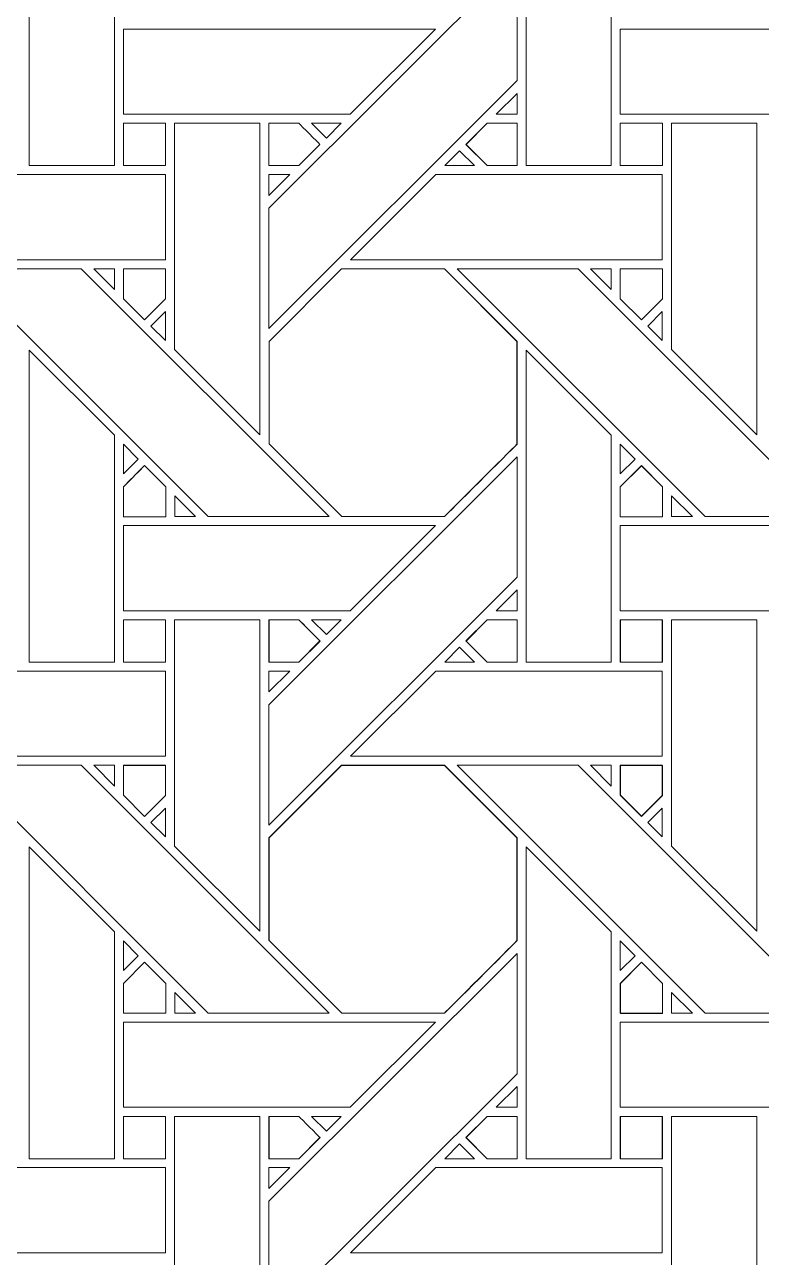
# Model space of a CAD drawing. Header units: inches. Extents: x 2.4 to 22.4, y -0.9 to 19.1.
# Drawn here: x 18.795 to 20.202, y 1.276 to 3.631 of the extents above; entities that cross this region are included whole.
import ezdxf

# ---------------------------------------------------------------- set-up
doc = ezdxf.new("R2010")
doc.units = ezdxf.units.IN
doc.header["$MEASUREMENT"] = 0
doc.layers.add('Design', color=7, linetype='Continuous', lineweight=0)

msp = doc.modelspace()

# ---------------------------------------------------------------- linework, layer by layer
at = {"layer": 'Design'}
for points, knots in [([(2.3829, 19.0948), (2.3829, 19.0948), (2.3829, -0.9052), (2.3829, -0.9052), (2.3829, -0.9052), (22.3829, -0.9052), (22.3829, -0.9052), (22.3829, -0.9052), (22.3829, 19.0948), (22.3829, 19.0948), (22.3829, 19.0948), (2.3829, 19.0948), (2.3829, 19.0948)], [0, 0, 0, 0, 1, 1, 1, 2, 2, 2, 3, 3, 3, 4, 4, 4, 4]), ([(3.3653, 18.1123), (3.3653, 18.1123), (3.3653, 0.0772), (3.3653, 0.0772), (3.3653, 0.0772), (21.4004, 0.0772), (21.4004, 0.0772), (21.4004, 0.0772), (21.4004, 18.1123), (21.4004, 18.1123), (21.4004, 18.1123), (3.3653, 18.1123), (3.3653, 18.1123)], [0, 0, 0, 0, 1, 1, 1, 2, 2, 2, 3, 3, 3, 4, 4, 4, 4]), ([(18.8036, 3.362), (18.8036, 3.362), (18.8036, 3.9579), (18.8036, 3.9579), (18.8036, 3.9579), (18.9663, 3.7957), (18.9663, 3.7957), (18.9663, 3.7957), (18.9663, 3.362), (18.9663, 3.362), (18.9663, 3.362), (18.8036, 3.362), (18.8036, 3.362)], [0, 0, 0, 0, 1, 1, 1, 2, 2, 2, 3, 3, 3, 4, 4, 4, 4]), ([(19.7523, 3.362), (19.7523, 3.362), (19.7523, 3.9579), (19.7523, 3.9579), (19.7523, 3.9579), (19.9151, 3.7957), (19.9151, 3.7957), (19.9151, 3.7957), (19.9151, 3.362), (19.9151, 3.362), (19.9151, 3.362), (19.7523, 3.362), (19.7523, 3.362)], [0, 0, 0, 0, 1, 1, 1, 2, 2, 2, 3, 3, 3, 4, 4, 4, 4]), ([(19.7352, 3.5243), (19.7352, 3.5243), (19.2615, 3.0506), (19.2615, 3.0506), (19.2615, 3.0506), (19.2615, 3.2807), (19.2615, 3.2807), (19.2615, 3.2807), (19.7352, 3.7543), (19.7352, 3.7543), (19.7352, 3.7543), (19.7352, 3.5243), (19.7352, 3.5243)], [0, 0, 0, 0, 1, 1, 1, 2, 2, 2, 3, 3, 3, 4, 4, 4, 4]), ([(18.9836, 3.4601), (18.9836, 3.4601), (18.9836, 3.6228), (18.9836, 3.6228), (18.9836, 3.6228), (19.5793, 3.6228), (19.5793, 3.6228), (19.5793, 3.6228), (19.4166, 3.4601), (19.4166, 3.4601), (19.4166, 3.4601), (18.9836, 3.4601), (18.9836, 3.4601)], [0, 0, 0, 0, 1, 1, 1, 2, 2, 2, 3, 3, 3, 4, 4, 4, 4]), ([(19.9324, 3.4601), (19.9324, 3.4601), (19.9324, 3.6228), (19.9324, 3.6228), (19.9324, 3.6228), (20.5281, 3.6228), (20.5281, 3.6228), (20.5281, 3.6228), (20.3653, 3.4601), (20.3653, 3.4601), (20.3653, 3.4601), (19.9324, 3.4601), (19.9324, 3.4601)], [0, 0, 0, 0, 1, 1, 1, 2, 2, 2, 3, 3, 3, 4, 4, 4, 4]), ([(19.6954, 3.4601), (19.6954, 3.4601), (19.7352, 3.4999), (19.7352, 3.4999), (19.7352, 3.4999), (19.7352, 3.4601), (19.7352, 3.4601), (19.7352, 3.4601), (19.6954, 3.4601), (19.6954, 3.4601)], [0, 0, 0, 0, 1, 1, 1, 2, 2, 2, 3, 3, 3, 3]), ([(18.9837, 3.4428), (18.9837, 3.4428), (19.0639, 3.4428), (19.0639, 3.4428), (19.0639, 3.4428), (19.0639, 3.362), (19.0639, 3.362), (19.0639, 3.362), (18.9837, 3.362), (18.9837, 3.362), (18.9837, 3.362), (18.9837, 3.4428), (18.9837, 3.4428)], [0, 0, 0, 0, 1, 1, 1, 2, 2, 2, 3, 3, 3, 4, 4, 4, 4]), ([(18.9837, 3.362), (18.9837, 3.362), (18.9837, 3.4428), (18.9837, 3.4428), (18.9837, 3.4428), (19.0639, 3.4428), (19.0639, 3.4428), (19.0639, 3.4428), (19.0639, 3.362), (19.0639, 3.362), (19.0639, 3.362), (18.9837, 3.362), (18.9837, 3.362)], [0, 0, 0, 0, 1, 1, 1, 2, 2, 2, 3, 3, 3, 4, 4, 4, 4]), ([(19.2443, 2.8477), (19.2443, 2.8477), (19.0814, 3.0106), (19.0814, 3.0106), (19.0814, 3.0106), (19.0814, 3.4428), (19.0814, 3.4428), (19.0814, 3.4428), (19.2443, 3.4428), (19.2443, 3.4428), (19.2443, 3.4428), (19.2443, 2.8477), (19.2443, 2.8477)], [0, 0, 0, 0, 1, 1, 1, 2, 2, 2, 3, 3, 3, 4, 4, 4, 4]), ([(19.3186, 3.4428), (19.3237, 3.4377), (19.3545, 3.4069), (19.3589, 3.4024), (19.3589, 3.4024), (19.3185, 3.362), (19.3185, 3.362), (19.3185, 3.362), (19.2615, 3.362), (19.2615, 3.362), (19.2615, 3.362), (19.2615, 3.4428), (19.2615, 3.4428), (19.2615, 3.4428), (19.3186, 3.4428), (19.3186, 3.4428)], [0, 0, 0, 0, 1, 1, 1, 2, 2, 2, 3, 3, 3, 4, 4, 4, 5, 5, 5, 5]), ([(19.2615, 3.362), (19.2615, 3.362), (19.2615, 3.4428), (19.2615, 3.4428), (19.2615, 3.4428), (19.3186, 3.4428), (19.3186, 3.4428), (19.3237, 3.4377), (19.3545, 3.4069), (19.3589, 3.4024), (19.3589, 3.4024), (19.3185, 3.362), (19.3185, 3.362), (19.3185, 3.362), (19.2615, 3.362), (19.2615, 3.362)], [0, 0, 0, 0, 1, 1, 1, 2, 2, 2, 3, 3, 3, 4, 4, 4, 5, 5, 5, 5]), ([(19.3429, 3.4428), (19.3429, 3.4428), (19.3994, 3.4428), (19.3994, 3.4428), (19.3994, 3.4428), (19.3711, 3.4146), (19.3711, 3.4146), (19.3711, 3.4146), (19.3429, 3.4428), (19.3429, 3.4428)], [0, 0, 0, 0, 1, 1, 1, 2, 2, 2, 3, 3, 3, 3]), ([(19.7352, 3.362), (19.7352, 3.362), (19.6781, 3.362), (19.6781, 3.362), (19.6781, 3.362), (19.6377, 3.4024), (19.6377, 3.4024), (19.6377, 3.4024), (19.6782, 3.4428), (19.6782, 3.4428), (19.6782, 3.4428), (19.7352, 3.4428), (19.7352, 3.4428), (19.7352, 3.4428), (19.7352, 3.362), (19.7352, 3.362)], [0, 0, 0, 0, 1, 1, 1, 2, 2, 2, 3, 3, 3, 4, 4, 4, 5, 5, 5, 5]), ([(19.6781, 3.362), (19.6781, 3.362), (19.6378, 3.4023), (19.6378, 3.4023), (19.6378, 3.4023), (19.6782, 3.4428), (19.6782, 3.4428), (19.6782, 3.4428), (19.7352, 3.4428), (19.7352, 3.4428), (19.7352, 3.4428), (19.7352, 3.362), (19.7352, 3.362), (19.7352, 3.362), (19.6781, 3.362), (19.6781, 3.362)], [0, 0, 0, 0, 1, 1, 1, 2, 2, 2, 3, 3, 3, 4, 4, 4, 5, 5, 5, 5]), ([(19.9324, 3.4428), (19.9324, 3.4428), (20.0127, 3.4428), (20.0127, 3.4428), (20.0127, 3.4428), (20.0127, 3.362), (20.0127, 3.362), (20.0127, 3.362), (19.9324, 3.362), (19.9324, 3.362), (19.9324, 3.362), (19.9324, 3.4428), (19.9324, 3.4428)], [0, 0, 0, 0, 1, 1, 1, 2, 2, 2, 3, 3, 3, 4, 4, 4, 4]), ([(19.9324, 3.362), (19.9324, 3.362), (19.9324, 3.4428), (19.9324, 3.4428), (19.9324, 3.4428), (20.0127, 3.4428), (20.0127, 3.4428), (20.0127, 3.4428), (20.0127, 3.362), (20.0127, 3.362), (20.0127, 3.362), (19.9324, 3.362), (19.9324, 3.362)], [0, 0, 0, 0, 1, 1, 1, 2, 2, 2, 3, 3, 3, 4, 4, 4, 4]), ([(20.1931, 2.8477), (20.1931, 2.8477), (20.0302, 3.0106), (20.0302, 3.0106), (20.0302, 3.0106), (20.0302, 3.4428), (20.0302, 3.4428), (20.0302, 3.4428), (20.1931, 3.4428), (20.1931, 3.4428), (20.1931, 3.4428), (20.1931, 2.8477), (20.1931, 2.8477)], [0, 0, 0, 0, 1, 1, 1, 2, 2, 2, 3, 3, 3, 4, 4, 4, 4]), ([(19.5973, 3.362), (19.5973, 3.362), (19.6256, 3.3903), (19.6256, 3.3903), (19.6256, 3.3903), (19.6538, 3.362), (19.6538, 3.362), (19.6538, 3.362), (19.5973, 3.362), (19.5973, 3.362)], [0, 0, 0, 0, 1, 1, 1, 2, 2, 2, 3, 3, 3, 3]), ([(19.0639, 3.3449), (19.0639, 3.3449), (19.0639, 3.1821), (19.0639, 3.1821), (19.0639, 3.1821), (18.4686, 3.1821), (18.4686, 3.1821), (18.4686, 3.1821), (18.6314, 3.3449), (18.6314, 3.3449), (18.6314, 3.3449), (19.0639, 3.3449), (19.0639, 3.3449)], [0, 0, 0, 0, 1, 1, 1, 2, 2, 2, 3, 3, 3, 4, 4, 4, 4]), ([(19.3013, 3.3449), (19.3013, 3.3449), (19.2615, 3.3051), (19.2615, 3.3051), (19.2615, 3.3051), (19.2615, 3.3449), (19.2615, 3.3449), (19.2615, 3.3449), (19.3013, 3.3449), (19.3013, 3.3449)], [0, 0, 0, 0, 1, 1, 1, 2, 2, 2, 3, 3, 3, 3]), ([(20.0126, 3.3449), (20.0126, 3.3449), (20.0126, 3.1821), (20.0126, 3.1821), (20.0126, 3.1821), (19.4173, 3.1821), (19.4173, 3.1821), (19.4173, 3.1821), (19.5802, 3.3449), (19.5802, 3.3449), (19.5802, 3.3449), (20.0126, 3.3449), (20.0126, 3.3449)], [0, 0, 0, 0, 1, 1, 1, 2, 2, 2, 3, 3, 3, 4, 4, 4, 4]), ([(19.1455, 2.6913), (19.1455, 2.6913), (18.6719, 3.165), (18.6719, 3.165), (18.6719, 3.165), (18.9029, 3.165), (18.9029, 3.165), (18.9029, 3.165), (19.3765, 2.6913), (19.3765, 2.6913), (19.3765, 2.6913), (19.1455, 2.6913), (19.1455, 2.6913)], [0, 0, 0, 0, 1, 1, 1, 2, 2, 2, 3, 3, 3, 4, 4, 4, 4]), ([(18.9664, 3.165), (18.9664, 3.165), (18.9664, 3.1251), (18.9664, 3.1251), (18.9664, 3.1251), (18.927, 3.165), (18.927, 3.165), (18.927, 3.165), (18.9664, 3.165), (18.9664, 3.165)], [0, 0, 0, 0, 1, 1, 1, 2, 2, 2, 3, 3, 3, 3]), ([(19.0639, 3.1649), (19.0639, 3.1649), (19.0639, 3.1073), (19.0639, 3.1073), (19.0639, 3.1073), (19.024, 3.0674), (19.024, 3.0674), (19.024, 3.0674), (18.9837, 3.1077), (18.9837, 3.1077), (18.9837, 3.1077), (18.9837, 3.1649), (18.9837, 3.1649), (18.9837, 3.1649), (19.0639, 3.1649), (19.0639, 3.1649)], [0, 0, 0, 0, 1, 1, 1, 2, 2, 2, 3, 3, 3, 4, 4, 4, 5, 5, 5, 5]), ([(19.024, 3.0674), (19.024, 3.0674), (18.9837, 3.1077), (18.9837, 3.1077), (18.9837, 3.1077), (18.9837, 3.1649), (18.9837, 3.1649), (18.9837, 3.1649), (19.0639, 3.1649), (19.0639, 3.1649), (19.0639, 3.1649), (19.0639, 3.1073), (19.0639, 3.1073), (19.0639, 3.1073), (19.024, 3.0674), (19.024, 3.0674)], [0, 0, 0, 0, 1, 1, 1, 2, 2, 2, 3, 3, 3, 4, 4, 4, 5, 5, 5, 5]), ([(19.7351, 2.83), (19.7172, 2.812), (19.6054, 2.7002), (19.5965, 2.6913), (19.5965, 2.6913), (19.4008, 2.6913), (19.4008, 2.6913), (19.4008, 2.6913), (19.2616, 2.8306), (19.2616, 2.8306), (19.2616, 2.8306), (19.2616, 3.0262), (19.2616, 3.0262), (19.2616, 3.0262), (19.4002, 3.165), (19.4002, 3.165), (19.4002, 3.165), (19.5964, 3.165), (19.5964, 3.165), (19.5964, 3.165), (19.7351, 3.0262), (19.7351, 3.0262), (19.7351, 3.0262), (19.7351, 2.83), (19.7351, 2.83)], [0, 0, 0, 0, 1, 1, 1, 2, 2, 2, 3, 3, 3, 4, 4, 4, 5, 5, 5, 6, 6, 6, 7, 7, 7, 8, 8, 8, 8]), ([(19.4003, 3.1649), (19.4003, 3.1649), (19.5965, 3.1649), (19.5965, 3.1649), (19.5965, 3.1649), (19.7353, 3.0261), (19.7353, 3.0261), (19.7353, 3.0261), (19.7353, 2.8299), (19.7353, 2.8299), (19.7175, 2.812), (19.6055, 2.7003), (19.5965, 2.6913), (19.5965, 2.6913), (19.4008, 2.6913), (19.4008, 2.6913), (19.4008, 2.6913), (19.2616, 2.8306), (19.2616, 2.8306), (19.2616, 2.8306), (19.2616, 3.0262), (19.2616, 3.0262), (19.2616, 3.0262), (19.4003, 3.1649), (19.4003, 3.1649)], [0, 0, 0, 0, 1, 1, 1, 2, 2, 2, 3, 3, 3, 4, 4, 4, 5, 5, 5, 6, 6, 6, 7, 7, 7, 8, 8, 8, 8]), ([(20.0942, 2.6913), (20.0942, 2.6913), (19.6206, 3.165), (19.6206, 3.165), (19.6206, 3.165), (19.8516, 3.165), (19.8516, 3.165), (19.8516, 3.165), (20.3252, 2.6913), (20.3252, 2.6913), (20.3252, 2.6913), (20.0942, 2.6913), (20.0942, 2.6913)], [0, 0, 0, 0, 1, 1, 1, 2, 2, 2, 3, 3, 3, 4, 4, 4, 4]), ([(19.9151, 3.165), (19.9151, 3.165), (19.9151, 3.1251), (19.9151, 3.1251), (19.9151, 3.1251), (19.8757, 3.165), (19.8757, 3.165), (19.8757, 3.165), (19.9151, 3.165), (19.9151, 3.165)], [0, 0, 0, 0, 1, 1, 1, 2, 2, 2, 3, 3, 3, 3]), ([(20.0127, 3.165), (20.0127, 3.165), (20.0127, 3.1073), (20.0127, 3.1073), (20.0127, 3.1073), (19.9727, 3.0674), (19.9727, 3.0674), (19.9727, 3.0674), (19.9324, 3.1077), (19.9324, 3.1077), (19.9324, 3.1077), (19.9324, 3.165), (19.9324, 3.165), (19.9324, 3.165), (20.0127, 3.165), (20.0127, 3.165)], [0, 0, 0, 0, 1, 1, 1, 2, 2, 2, 3, 3, 3, 4, 4, 4, 5, 5, 5, 5]), ([(19.9727, 3.0674), (19.9727, 3.0674), (19.9324, 3.1077), (19.9324, 3.1077), (19.9324, 3.1077), (19.9324, 3.165), (19.9324, 3.165), (19.9324, 3.165), (20.0127, 3.165), (20.0127, 3.165), (20.0127, 3.165), (20.0127, 3.1073), (20.0127, 3.1073), (20.0127, 3.1073), (19.9727, 3.0674), (19.9727, 3.0674)], [0, 0, 0, 0, 1, 1, 1, 2, 2, 2, 3, 3, 3, 4, 4, 4, 5, 5, 5, 5]), ([(19.0639, 3.0831), (19.0639, 3.0831), (19.0639, 3.028), (19.0639, 3.028), (19.0639, 3.028), (19.0361, 3.0553), (19.0361, 3.0553), (19.0361, 3.0553), (19.0639, 3.0831), (19.0639, 3.0831)], [0, 0, 0, 0, 1, 1, 1, 2, 2, 2, 3, 3, 3, 3]), ([(20.0126, 3.0831), (20.0126, 3.0831), (20.0126, 3.028), (20.0126, 3.028), (20.0126, 3.028), (19.9848, 3.0553), (19.9848, 3.0553), (19.9848, 3.0553), (20.0126, 3.0831), (20.0126, 3.0831)], [0, 0, 0, 0, 1, 1, 1, 2, 2, 2, 3, 3, 3, 3]), ([(18.8036, 2.4133), (18.8036, 2.4133), (18.8036, 3.0092), (18.8036, 3.0092), (18.8036, 3.0092), (18.9663, 2.847), (18.9663, 2.847), (18.9663, 2.847), (18.9663, 2.4133), (18.9663, 2.4133), (18.9663, 2.4133), (18.8036, 2.4133), (18.8036, 2.4133)], [0, 0, 0, 0, 1, 1, 1, 2, 2, 2, 3, 3, 3, 4, 4, 4, 4]), ([(19.7523, 2.4133), (19.7523, 2.4133), (19.7523, 3.0092), (19.7523, 3.0092), (19.7523, 3.0092), (19.9151, 2.847), (19.9151, 2.847), (19.9151, 2.847), (19.9151, 2.4133), (19.9151, 2.4133), (19.9151, 2.4133), (19.7523, 2.4133), (19.7523, 2.4133)], [0, 0, 0, 0, 1, 1, 1, 2, 2, 2, 3, 3, 3, 4, 4, 4, 4]), ([(18.9836, 2.7728), (18.9836, 2.7728), (18.9836, 2.8295), (18.9836, 2.8295), (18.9836, 2.8295), (19.0118, 2.8009), (19.0118, 2.8009), (19.0118, 2.8009), (18.9836, 2.7728), (18.9836, 2.7728)], [0, 0, 0, 0, 1, 1, 1, 2, 2, 2, 3, 3, 3, 3]), ([(19.9324, 2.7728), (19.9324, 2.7728), (19.9324, 2.8295), (19.9324, 2.8295), (19.9324, 2.8295), (19.9605, 2.8009), (19.9605, 2.8009), (19.9605, 2.8009), (19.9324, 2.7728), (19.9324, 2.7728)], [0, 0, 0, 0, 1, 1, 1, 2, 2, 2, 3, 3, 3, 3]), ([(19.7352, 2.5756), (19.7352, 2.5756), (19.2615, 2.1019), (19.2615, 2.1019), (19.2615, 2.1019), (19.2615, 2.332), (19.2615, 2.332), (19.2615, 2.332), (19.7352, 2.8056), (19.7352, 2.8056), (19.7352, 2.8056), (19.7352, 2.5756), (19.7352, 2.5756)], [0, 0, 0, 0, 1, 1, 1, 2, 2, 2, 3, 3, 3, 4, 4, 4, 4]), ([(18.9837, 2.691), (18.9837, 2.691), (18.9837, 2.7483), (18.9837, 2.7483), (18.9837, 2.7483), (19.024, 2.7887), (19.024, 2.7887), (19.024, 2.7887), (19.0643, 2.7483), (19.0643, 2.7483), (19.0643, 2.7483), (19.0643, 2.691), (19.0643, 2.691), (19.0643, 2.691), (18.9837, 2.691), (18.9837, 2.691)], [0, 0, 0, 0, 1, 1, 1, 2, 2, 2, 3, 3, 3, 4, 4, 4, 5, 5, 5, 5]), ([(18.9889, 2.7536), (18.9987, 2.7634), (19.0151, 2.7798), (19.024, 2.7887), (19.024, 2.7887), (19.0643, 2.7483), (19.0643, 2.7483), (19.0643, 2.7483), (19.0643, 2.691), (19.0643, 2.691), (19.0643, 2.691), (18.9837, 2.691), (18.9837, 2.691), (18.9837, 2.691), (18.9837, 2.7483), (18.9837, 2.7483), (18.9837, 2.7483), (18.9889, 2.7536), (18.9889, 2.7536)], [0, 0, 0, 0, 1, 1, 1, 2, 2, 2, 3, 3, 3, 4, 4, 4, 5, 5, 5, 6, 6, 6, 6]), ([(19.9727, 2.7887), (19.9727, 2.7887), (20.0131, 2.7483), (20.0131, 2.7483), (20.0131, 2.7483), (20.0131, 2.691), (20.0131, 2.691), (20.0131, 2.691), (19.9324, 2.691), (19.9324, 2.691), (19.9324, 2.691), (19.9324, 2.7483), (19.9324, 2.7483), (19.9324, 2.7483), (19.9727, 2.7887), (19.9727, 2.7887)], [0, 0, 0, 0, 1, 1, 1, 2, 2, 2, 3, 3, 3, 4, 4, 4, 5, 5, 5, 5]), ([(19.9324, 2.691), (19.9324, 2.691), (19.9324, 2.7483), (19.9324, 2.7483), (19.9324, 2.7483), (19.9728, 2.7886), (19.9728, 2.7886), (19.9728, 2.7886), (20.0131, 2.7483), (20.0131, 2.7483), (20.0131, 2.7483), (20.0131, 2.691), (20.0131, 2.691), (20.0131, 2.691), (19.9324, 2.691), (19.9324, 2.691)], [0, 0, 0, 0, 1, 1, 1, 2, 2, 2, 3, 3, 3, 4, 4, 4, 5, 5, 5, 5]), ([(19.0815, 2.6913), (19.0815, 2.6913), (19.0815, 2.7311), (19.0815, 2.7311), (19.0815, 2.7311), (19.1213, 2.6913), (19.1213, 2.6913), (19.1213, 2.6913), (19.0815, 2.6913), (19.0815, 2.6913)], [0, 0, 0, 0, 1, 1, 1, 2, 2, 2, 3, 3, 3, 3]), ([(20.0303, 2.6913), (20.0303, 2.6913), (20.0303, 2.7311), (20.0303, 2.7311), (20.0303, 2.7311), (20.07, 2.6913), (20.07, 2.6913), (20.07, 2.6913), (20.0303, 2.6913), (20.0303, 2.6913)], [0, 0, 0, 0, 1, 1, 1, 2, 2, 2, 3, 3, 3, 3]), ([(18.9836, 2.5114), (18.9836, 2.5114), (18.9836, 2.6741), (18.9836, 2.6741), (18.9836, 2.6741), (19.5793, 2.6741), (19.5793, 2.6741), (19.5793, 2.6741), (19.4166, 2.5114), (19.4166, 2.5114), (19.4166, 2.5114), (18.9836, 2.5114), (18.9836, 2.5114)], [0, 0, 0, 0, 1, 1, 1, 2, 2, 2, 3, 3, 3, 4, 4, 4, 4]), ([(19.9324, 2.5114), (19.9324, 2.5114), (19.9324, 2.6741), (19.9324, 2.6741), (19.9324, 2.6741), (20.5281, 2.6741), (20.5281, 2.6741), (20.5281, 2.6741), (20.3653, 2.5114), (20.3653, 2.5114), (20.3653, 2.5114), (19.9324, 2.5114), (19.9324, 2.5114)], [0, 0, 0, 0, 1, 1, 1, 2, 2, 2, 3, 3, 3, 4, 4, 4, 4]), ([(19.6954, 2.5114), (19.6954, 2.5114), (19.7352, 2.5512), (19.7352, 2.5512), (19.7352, 2.5512), (19.7352, 2.5114), (19.7352, 2.5114), (19.7352, 2.5114), (19.6954, 2.5114), (19.6954, 2.5114)], [0, 0, 0, 0, 1, 1, 1, 2, 2, 2, 3, 3, 3, 3]), ([(18.9837, 2.4941), (18.9837, 2.4941), (19.0639, 2.4941), (19.0639, 2.4941), (19.0639, 2.4941), (19.0639, 2.4133), (19.0639, 2.4133), (19.0639, 2.4133), (18.9837, 2.4133), (18.9837, 2.4133), (18.9837, 2.4133), (18.9837, 2.4941), (18.9837, 2.4941)], [0, 0, 0, 0, 1, 1, 1, 2, 2, 2, 3, 3, 3, 4, 4, 4, 4]), ([(18.9837, 2.4133), (18.9837, 2.4133), (18.9837, 2.4941), (18.9837, 2.4941), (18.9837, 2.4941), (19.0639, 2.4941), (19.0639, 2.4941), (19.0639, 2.4941), (19.0639, 2.4133), (19.0639, 2.4133), (19.0639, 2.4133), (18.9837, 2.4133), (18.9837, 2.4133)], [0, 0, 0, 0, 1, 1, 1, 2, 2, 2, 3, 3, 3, 4, 4, 4, 4]), ([(19.2443, 2.4941), (19.2443, 2.4941), (19.2443, 1.899), (19.2443, 1.899), (19.2443, 1.899), (19.0814, 2.0619), (19.0814, 2.0619), (19.0814, 2.0619), (19.0814, 2.4941), (19.0814, 2.4941), (19.0814, 2.4941), (19.2443, 2.4941), (19.2443, 2.4941)], [0, 0, 0, 0, 1, 1, 1, 2, 2, 2, 3, 3, 3, 4, 4, 4, 4]), ([(19.2615, 2.4133), (19.2615, 2.4133), (19.2615, 2.4941), (19.2615, 2.4941), (19.2615, 2.4941), (19.3186, 2.4941), (19.3186, 2.4941), (19.3237, 2.489), (19.3544, 2.4582), (19.3589, 2.4537), (19.3589, 2.4537), (19.3185, 2.4133), (19.3185, 2.4133), (19.3185, 2.4133), (19.2615, 2.4133), (19.2615, 2.4133)], [0, 0, 0, 0, 1, 1, 1, 2, 2, 2, 3, 3, 3, 4, 4, 4, 5, 5, 5, 5]), ([(19.3187, 2.494), (19.3238, 2.4889), (19.3546, 2.4581), (19.359, 2.4536), (19.359, 2.4536), (19.3186, 2.4132), (19.3186, 2.4132), (19.3186, 2.4132), (19.2616, 2.4132), (19.2616, 2.4132), (19.2616, 2.4132), (19.2616, 2.494), (19.2616, 2.494), (19.2616, 2.494), (19.3187, 2.494), (19.3187, 2.494)], [0, 0, 0, 0, 1, 1, 1, 2, 2, 2, 3, 3, 3, 4, 4, 4, 5, 5, 5, 5]), ([(19.3429, 2.4941), (19.3429, 2.4941), (19.3994, 2.4941), (19.3994, 2.4941), (19.3994, 2.4941), (19.3711, 2.4659), (19.3711, 2.4659), (19.3711, 2.4659), (19.3429, 2.4941), (19.3429, 2.4941)], [0, 0, 0, 0, 1, 1, 1, 2, 2, 2, 3, 3, 3, 3]), ([(19.7352, 2.4133), (19.7352, 2.4133), (19.6781, 2.4133), (19.6781, 2.4133), (19.6781, 2.4133), (19.6377, 2.4537), (19.6377, 2.4537), (19.6377, 2.4537), (19.6781, 2.4941), (19.6781, 2.4941), (19.6781, 2.4941), (19.7352, 2.4941), (19.7352, 2.4941), (19.7352, 2.4941), (19.7352, 2.4133), (19.7352, 2.4133)], [0, 0, 0, 0, 1, 1, 1, 2, 2, 2, 3, 3, 3, 4, 4, 4, 5, 5, 5, 5]), ([(19.6782, 2.4132), (19.6782, 2.4132), (19.6378, 2.4536), (19.6378, 2.4536), (19.6378, 2.4536), (19.6782, 2.494), (19.6782, 2.494), (19.6782, 2.494), (19.7353, 2.494), (19.7353, 2.494), (19.7353, 2.494), (19.7353, 2.4132), (19.7353, 2.4132), (19.7353, 2.4132), (19.6782, 2.4132), (19.6782, 2.4132)], [0, 0, 0, 0, 1, 1, 1, 2, 2, 2, 3, 3, 3, 4, 4, 4, 5, 5, 5, 5]), ([(19.9324, 2.4133), (19.9324, 2.4133), (19.9324, 2.4941), (19.9324, 2.4941), (19.9324, 2.4941), (20.0126, 2.4941), (20.0126, 2.4941), (20.0126, 2.4941), (20.0126, 2.4133), (20.0126, 2.4133), (20.0126, 2.4133), (19.9324, 2.4133), (19.9324, 2.4133)], [0, 0, 0, 0, 1, 1, 1, 2, 2, 2, 3, 3, 3, 4, 4, 4, 4]), ([(19.9325, 2.494), (19.9325, 2.494), (20.0127, 2.494), (20.0127, 2.494), (20.0127, 2.494), (20.0127, 2.4132), (20.0127, 2.4132), (20.0127, 2.4132), (19.9325, 2.4132), (19.9325, 2.4132), (19.9325, 2.4132), (19.9325, 2.494), (19.9325, 2.494)], [0, 0, 0, 0, 1, 1, 1, 2, 2, 2, 3, 3, 3, 4, 4, 4, 4]), ([(20.1931, 1.899), (20.1931, 1.899), (20.0302, 2.0619), (20.0302, 2.0619), (20.0302, 2.0619), (20.0302, 2.4941), (20.0302, 2.4941), (20.0302, 2.4941), (20.1931, 2.4941), (20.1931, 2.4941), (20.1931, 2.4941), (20.1931, 1.899), (20.1931, 1.899)], [0, 0, 0, 0, 1, 1, 1, 2, 2, 2, 3, 3, 3, 4, 4, 4, 4]), ([(19.5973, 2.4133), (19.5973, 2.4133), (19.6256, 2.4416), (19.6256, 2.4416), (19.6256, 2.4416), (19.6538, 2.4133), (19.6538, 2.4133), (19.6538, 2.4133), (19.5973, 2.4133), (19.5973, 2.4133)], [0, 0, 0, 0, 1, 1, 1, 2, 2, 2, 3, 3, 3, 3]), ([(18.4686, 2.2334), (18.4686, 2.2334), (18.6314, 2.3962), (18.6314, 2.3962), (18.6314, 2.3962), (19.0639, 2.3962), (19.0639, 2.3962), (19.0639, 2.3962), (19.0639, 2.2334), (19.0639, 2.2334), (19.0639, 2.2334), (18.4686, 2.2334), (18.4686, 2.2334)], [0, 0, 0, 0, 1, 1, 1, 2, 2, 2, 3, 3, 3, 4, 4, 4, 4]), ([(19.3013, 2.3962), (19.3013, 2.3962), (19.2615, 2.3564), (19.2615, 2.3564), (19.2615, 2.3564), (19.2615, 2.3962), (19.2615, 2.3962), (19.2615, 2.3962), (19.3013, 2.3962), (19.3013, 2.3962)], [0, 0, 0, 0, 1, 1, 1, 2, 2, 2, 3, 3, 3, 3]), ([(20.0126, 2.3962), (20.0126, 2.3962), (20.0126, 2.2334), (20.0126, 2.2334), (20.0126, 2.2334), (19.4173, 2.2334), (19.4173, 2.2334), (19.4173, 2.2334), (19.5802, 2.3962), (19.5802, 2.3962), (19.5802, 2.3962), (20.0126, 2.3962), (20.0126, 2.3962)], [0, 0, 0, 0, 1, 1, 1, 2, 2, 2, 3, 3, 3, 4, 4, 4, 4]), ([(18.6719, 2.2162), (18.6719, 2.2162), (18.9029, 2.2162), (18.9029, 2.2162), (18.9029, 2.2162), (19.3765, 1.7426), (19.3765, 1.7426), (19.3765, 1.7426), (19.1455, 1.7426), (19.1455, 1.7426), (19.1455, 1.7426), (18.6719, 2.2162), (18.6719, 2.2162)], [0, 0, 0, 0, 1, 1, 1, 2, 2, 2, 3, 3, 3, 4, 4, 4, 4]), ([(18.9664, 2.2162), (18.9664, 2.2162), (18.9664, 2.1764), (18.9664, 2.1764), (18.9664, 2.1764), (18.927, 2.2162), (18.927, 2.2162), (18.927, 2.2162), (18.9664, 2.2162), (18.9664, 2.2162)], [0, 0, 0, 0, 1, 1, 1, 2, 2, 2, 3, 3, 3, 3]), ([(19.024, 2.1186), (19.024, 2.1186), (18.9836, 2.159), (18.9836, 2.159), (18.9836, 2.159), (18.9836, 2.2162), (18.9836, 2.2162), (18.9836, 2.2162), (19.0639, 2.2162), (19.0639, 2.2162), (19.0639, 2.2162), (19.0639, 2.1586), (19.0639, 2.1586), (19.0639, 2.1586), (19.024, 2.1186), (19.024, 2.1186)], [0, 0, 0, 0, 1, 1, 1, 2, 2, 2, 3, 3, 3, 4, 4, 4, 5, 5, 5, 5]), ([(19.064, 2.2161), (19.064, 2.2161), (19.064, 2.1585), (19.064, 2.1585), (19.064, 2.1585), (19.024, 2.1186), (19.024, 2.1186), (19.024, 2.1186), (18.9837, 2.1589), (18.9837, 2.1589), (18.9837, 2.1589), (18.9837, 2.2161), (18.9837, 2.2161), (18.9837, 2.2161), (19.064, 2.2161), (19.064, 2.2161)], [0, 0, 0, 0, 1, 1, 1, 2, 2, 2, 3, 3, 3, 4, 4, 4, 5, 5, 5, 5]), ([(19.2615, 1.8818), (19.2615, 1.8818), (19.2615, 2.0775), (19.2615, 2.0775), (19.2615, 2.0775), (19.4002, 2.2162), (19.4002, 2.2162), (19.4002, 2.2162), (19.5964, 2.2162), (19.5964, 2.2162), (19.5964, 2.2162), (19.7351, 2.0775), (19.7351, 2.0775), (19.7351, 2.0775), (19.7351, 1.8813), (19.7351, 1.8813), (19.7176, 1.8636), (19.6056, 1.7518), (19.5964, 1.7426), (19.5964, 1.7426), (19.4007, 1.7426), (19.4007, 1.7426), (19.4007, 1.7426), (19.2615, 1.8818), (19.2615, 1.8818)], [0, 0, 0, 0, 1, 1, 1, 2, 2, 2, 3, 3, 3, 4, 4, 4, 5, 5, 5, 6, 6, 6, 7, 7, 7, 8, 8, 8, 8]), ([(19.4003, 2.2161), (19.4003, 2.2161), (19.5965, 2.2161), (19.5965, 2.2161), (19.5965, 2.2161), (19.7353, 2.0774), (19.7353, 2.0774), (19.7353, 2.0774), (19.7353, 1.8812), (19.7353, 1.8812), (19.7175, 1.8632), (19.6055, 1.7515), (19.5965, 1.7425), (19.5965, 1.7425), (19.4008, 1.7425), (19.4008, 1.7425), (19.4008, 1.7425), (19.2616, 1.8817), (19.2616, 1.8817), (19.2616, 1.8817), (19.2616, 2.0774), (19.2616, 2.0774), (19.2616, 2.0774), (19.4003, 2.2161), (19.4003, 2.2161)], [0, 0, 0, 0, 1, 1, 1, 2, 2, 2, 3, 3, 3, 4, 4, 4, 5, 5, 5, 6, 6, 6, 7, 7, 7, 8, 8, 8, 8]), ([(20.0942, 1.7426), (20.0942, 1.7426), (19.6206, 2.2162), (19.6206, 2.2162), (19.6206, 2.2162), (19.8516, 2.2162), (19.8516, 2.2162), (19.8516, 2.2162), (20.3252, 1.7426), (20.3252, 1.7426), (20.3252, 1.7426), (20.0942, 1.7426), (20.0942, 1.7426)], [0, 0, 0, 0, 1, 1, 1, 2, 2, 2, 3, 3, 3, 4, 4, 4, 4]), ([(19.9151, 2.2162), (19.9151, 2.2162), (19.9151, 2.1764), (19.9151, 2.1764), (19.9151, 2.1764), (19.8757, 2.2162), (19.8757, 2.2162), (19.8757, 2.2162), (19.9151, 2.2162), (19.9151, 2.2162)], [0, 0, 0, 0, 1, 1, 1, 2, 2, 2, 3, 3, 3, 3]), ([(19.9727, 2.1187), (19.9727, 2.1187), (19.9324, 2.159), (19.9324, 2.159), (19.9324, 2.159), (19.9324, 2.2162), (19.9324, 2.2162), (19.9324, 2.2162), (20.0126, 2.2162), (20.0126, 2.2162), (20.0126, 2.2162), (20.0126, 2.1586), (20.0126, 2.1586), (20.0126, 2.1586), (19.9727, 2.1187), (19.9727, 2.1187)], [0, 0, 0, 0, 1, 1, 1, 2, 2, 2, 3, 3, 3, 4, 4, 4, 5, 5, 5, 5]), ([(20.0127, 2.2161), (20.0127, 2.2161), (20.0127, 2.1585), (20.0127, 2.1585), (20.0127, 2.1585), (19.9728, 2.1186), (19.9728, 2.1186), (19.9728, 2.1186), (19.9325, 2.1589), (19.9325, 2.1589), (19.9325, 2.1589), (19.9325, 2.2161), (19.9325, 2.2161), (19.9325, 2.2161), (20.0127, 2.2161), (20.0127, 2.2161)], [0, 0, 0, 0, 1, 1, 1, 2, 2, 2, 3, 3, 3, 4, 4, 4, 5, 5, 5, 5]), ([(19.0639, 2.1344), (19.0639, 2.1344), (19.0639, 2.0792), (19.0639, 2.0792), (19.0639, 2.0792), (19.0361, 2.1066), (19.0361, 2.1066), (19.0361, 2.1066), (19.0639, 2.1344), (19.0639, 2.1344)], [0, 0, 0, 0, 1, 1, 1, 2, 2, 2, 3, 3, 3, 3]), ([(20.0126, 2.1344), (20.0126, 2.1344), (20.0126, 2.0792), (20.0126, 2.0792), (20.0126, 2.0792), (19.9848, 2.1066), (19.9848, 2.1066), (19.9848, 2.1066), (20.0126, 2.1344), (20.0126, 2.1344)], [0, 0, 0, 0, 1, 1, 1, 2, 2, 2, 3, 3, 3, 3]), ([(18.9663, 1.4646), (18.9663, 1.4646), (18.8036, 1.4646), (18.8036, 1.4646), (18.8036, 1.4646), (18.8036, 2.0604), (18.8036, 2.0604), (18.8036, 2.0604), (18.9663, 1.8983), (18.9663, 1.8983), (18.9663, 1.8983), (18.9663, 1.4646), (18.9663, 1.4646)], [0, 0, 0, 0, 1, 1, 1, 2, 2, 2, 3, 3, 3, 4, 4, 4, 4]), ([(19.7523, 1.4646), (19.7523, 1.4646), (19.7523, 2.0604), (19.7523, 2.0604), (19.7523, 2.0604), (19.9151, 1.8983), (19.9151, 1.8983), (19.9151, 1.8983), (19.9151, 1.4646), (19.9151, 1.4646), (19.9151, 1.4646), (19.7523, 1.4646), (19.7523, 1.4646)], [0, 0, 0, 0, 1, 1, 1, 2, 2, 2, 3, 3, 3, 4, 4, 4, 4]), ([(18.9836, 1.824), (18.9836, 1.824), (18.9836, 1.8808), (18.9836, 1.8808), (18.9836, 1.8808), (19.0118, 1.8522), (19.0118, 1.8522), (19.0118, 1.8522), (18.9836, 1.824), (18.9836, 1.824)], [0, 0, 0, 0, 1, 1, 1, 2, 2, 2, 3, 3, 3, 3]), ([(19.9324, 1.824), (19.9324, 1.824), (19.9324, 1.8808), (19.9324, 1.8808), (19.9324, 1.8808), (19.9605, 1.8522), (19.9605, 1.8522), (19.9605, 1.8522), (19.9324, 1.824), (19.9324, 1.824)], [0, 0, 0, 0, 1, 1, 1, 2, 2, 2, 3, 3, 3, 3]), ([(19.024, 1.84), (19.024, 1.84), (19.0643, 1.7996), (19.0643, 1.7996), (19.0643, 1.7996), (19.0643, 1.7423), (19.0643, 1.7423), (19.0643, 1.7423), (18.9837, 1.7423), (18.9837, 1.7423), (18.9837, 1.7423), (18.9837, 1.7996), (18.9837, 1.7996), (18.9837, 1.7996), (19.024, 1.84), (19.024, 1.84)], [0, 0, 0, 0, 1, 1, 1, 2, 2, 2, 3, 3, 3, 4, 4, 4, 5, 5, 5, 5]), ([(18.9837, 1.7423), (18.9837, 1.7423), (18.9837, 1.7996), (18.9837, 1.7996), (18.9837, 1.7996), (19.0241, 1.8399), (19.0241, 1.8399), (19.0241, 1.8399), (19.0643, 1.7996), (19.0643, 1.7996), (19.0643, 1.7996), (19.0643, 1.7423), (19.0643, 1.7423), (19.0643, 1.7423), (18.9837, 1.7423), (18.9837, 1.7423)], [0, 0, 0, 0, 1, 1, 1, 2, 2, 2, 3, 3, 3, 4, 4, 4, 5, 5, 5, 5]), ([(19.2615, 1.3833), (19.2615, 1.3833), (19.7352, 1.8569), (19.7352, 1.8569), (19.7352, 1.8569), (19.7352, 1.6268), (19.7352, 1.6268), (19.7352, 1.6268), (19.2615, 1.1532), (19.2615, 1.1532), (19.2615, 1.1532), (19.2615, 1.3833), (19.2615, 1.3833)], [0, 0, 0, 0, 1, 1, 1, 2, 2, 2, 3, 3, 3, 4, 4, 4, 4]), ([(19.9727, 1.84), (19.9727, 1.84), (20.013, 1.7996), (20.013, 1.7996), (20.013, 1.7996), (20.013, 1.7424), (20.013, 1.7424), (20.013, 1.7424), (19.9324, 1.7424), (19.9324, 1.7424), (19.9324, 1.7424), (19.9324, 1.7996), (19.9324, 1.7996), (19.9324, 1.7996), (19.9727, 1.84), (19.9727, 1.84)], [0, 0, 0, 0, 1, 1, 1, 2, 2, 2, 3, 3, 3, 4, 4, 4, 5, 5, 5, 5]), ([(19.9325, 1.7422), (19.9325, 1.7422), (19.9325, 1.7995), (19.9325, 1.7995), (19.9325, 1.7995), (19.9728, 1.8399), (19.9728, 1.8399), (19.9728, 1.8399), (20.0131, 1.7995), (20.0131, 1.7995), (20.0131, 1.7995), (20.0131, 1.7422), (20.0131, 1.7422), (20.0131, 1.7422), (19.9325, 1.7422), (19.9325, 1.7422)], [0, 0, 0, 0, 1, 1, 1, 2, 2, 2, 3, 3, 3, 4, 4, 4, 5, 5, 5, 5]), ([(19.1213, 1.7426), (19.1213, 1.7426), (19.0815, 1.7426), (19.0815, 1.7426), (19.0815, 1.7426), (19.0815, 1.7824), (19.0815, 1.7824), (19.0815, 1.7824), (19.1213, 1.7426), (19.1213, 1.7426)], [0, 0, 0, 0, 1, 1, 1, 2, 2, 2, 3, 3, 3, 3]), ([(20.0303, 1.7426), (20.0303, 1.7426), (20.0303, 1.7824), (20.0303, 1.7824), (20.0303, 1.7824), (20.07, 1.7426), (20.07, 1.7426), (20.07, 1.7426), (20.0303, 1.7426), (20.0303, 1.7426)], [0, 0, 0, 0, 1, 1, 1, 2, 2, 2, 3, 3, 3, 3]), ([(18.9836, 1.5627), (18.9836, 1.5627), (18.9836, 1.7254), (18.9836, 1.7254), (18.9836, 1.7254), (19.5793, 1.7254), (19.5793, 1.7254), (19.5793, 1.7254), (19.4166, 1.5627), (19.4166, 1.5627), (19.4166, 1.5627), (18.9836, 1.5627), (18.9836, 1.5627)], [0, 0, 0, 0, 1, 1, 1, 2, 2, 2, 3, 3, 3, 4, 4, 4, 4]), ([(19.9324, 1.5627), (19.9324, 1.5627), (19.9324, 1.7254), (19.9324, 1.7254), (19.9324, 1.7254), (20.5281, 1.7254), (20.5281, 1.7254), (20.5281, 1.7254), (20.3653, 1.5627), (20.3653, 1.5627), (20.3653, 1.5627), (19.9324, 1.5627), (19.9324, 1.5627)], [0, 0, 0, 0, 1, 1, 1, 2, 2, 2, 3, 3, 3, 4, 4, 4, 4]), ([(19.6954, 1.5627), (19.6954, 1.5627), (19.7352, 1.6024), (19.7352, 1.6024), (19.7352, 1.6024), (19.7352, 1.5627), (19.7352, 1.5627), (19.7352, 1.5627), (19.6954, 1.5627), (19.6954, 1.5627)], [0, 0, 0, 0, 1, 1, 1, 2, 2, 2, 3, 3, 3, 3]), ([(18.9836, 1.4646), (18.9836, 1.4646), (18.9836, 1.5454), (18.9836, 1.5454), (18.9836, 1.5454), (19.0639, 1.5454), (19.0639, 1.5454), (19.0639, 1.5454), (19.0639, 1.4646), (19.0639, 1.4646), (19.0639, 1.4646), (18.9836, 1.4646), (18.9836, 1.4646)], [0, 0, 0, 0, 1, 1, 1, 2, 2, 2, 3, 3, 3, 4, 4, 4, 4]), ([(18.9837, 1.5453), (18.9837, 1.5453), (19.064, 1.5453), (19.064, 1.5453), (19.064, 1.5453), (19.064, 1.4645), (19.064, 1.4645), (19.064, 1.4645), (18.9837, 1.4645), (18.9837, 1.4645), (18.9837, 1.4645), (18.9837, 1.5453), (18.9837, 1.5453)], [0, 0, 0, 0, 1, 1, 1, 2, 2, 2, 3, 3, 3, 4, 4, 4, 4]), ([(19.2443, 1.5454), (19.2443, 1.5454), (19.2443, 0.9503), (19.2443, 0.9503), (19.2443, 0.9503), (19.0814, 1.1132), (19.0814, 1.1132), (19.0814, 1.1132), (19.0814, 1.5454), (19.0814, 1.5454), (19.0814, 1.5454), (19.2443, 1.5454), (19.2443, 1.5454)], [0, 0, 0, 0, 1, 1, 1, 2, 2, 2, 3, 3, 3, 4, 4, 4, 4]), ([(19.2615, 1.4646), (19.2615, 1.4646), (19.2615, 1.5454), (19.2615, 1.5454), (19.2615, 1.5454), (19.3186, 1.5454), (19.3186, 1.5454), (19.3239, 1.5401), (19.3547, 1.5092), (19.3589, 1.505), (19.3589, 1.505), (19.3185, 1.4646), (19.3185, 1.4646), (19.3185, 1.4646), (19.2615, 1.4646), (19.2615, 1.4646)], [0, 0, 0, 0, 1, 1, 1, 2, 2, 2, 3, 3, 3, 4, 4, 4, 5, 5, 5, 5]), ([(19.3187, 1.5453), (19.3238, 1.5401), (19.3546, 1.5093), (19.359, 1.5049), (19.359, 1.5049), (19.3186, 1.4645), (19.3186, 1.4645), (19.3186, 1.4645), (19.2616, 1.4645), (19.2616, 1.4645), (19.2616, 1.4645), (19.2616, 1.5453), (19.2616, 1.5453), (19.2616, 1.5453), (19.3187, 1.5453), (19.3187, 1.5453)], [0, 0, 0, 0, 1, 1, 1, 2, 2, 2, 3, 3, 3, 4, 4, 4, 5, 5, 5, 5]), ([(19.3429, 1.5454), (19.3429, 1.5454), (19.3994, 1.5454), (19.3994, 1.5454), (19.3994, 1.5454), (19.3711, 1.5172), (19.3711, 1.5172), (19.3711, 1.5172), (19.3429, 1.5454), (19.3429, 1.5454)], [0, 0, 0, 0, 1, 1, 1, 2, 2, 2, 3, 3, 3, 3]), ([(19.6377, 1.505), (19.6377, 1.505), (19.6781, 1.5454), (19.6781, 1.5454), (19.6781, 1.5454), (19.7352, 1.5454), (19.7352, 1.5454), (19.7352, 1.5454), (19.7352, 1.4646), (19.7352, 1.4646), (19.7352, 1.4646), (19.6781, 1.4646), (19.6781, 1.4646), (19.6781, 1.4646), (19.6377, 1.505), (19.6377, 1.505)], [0, 0, 0, 0, 1, 1, 1, 2, 2, 2, 3, 3, 3, 4, 4, 4, 5, 5, 5, 5]), ([(19.6782, 1.4645), (19.6782, 1.4645), (19.6378, 1.5048), (19.6378, 1.5048), (19.6378, 1.5048), (19.6782, 1.5453), (19.6782, 1.5453), (19.6782, 1.5453), (19.7353, 1.5453), (19.7353, 1.5453), (19.7353, 1.5453), (19.7353, 1.4645), (19.7353, 1.4645), (19.7353, 1.4645), (19.6782, 1.4645), (19.6782, 1.4645)], [0, 0, 0, 0, 1, 1, 1, 2, 2, 2, 3, 3, 3, 4, 4, 4, 5, 5, 5, 5]), ([(19.9324, 1.4646), (19.9324, 1.4646), (19.9324, 1.5454), (19.9324, 1.5454), (19.9324, 1.5454), (20.0126, 1.5454), (20.0126, 1.5454), (20.0126, 1.5454), (20.0126, 1.4646), (20.0126, 1.4646), (20.0126, 1.4646), (19.9324, 1.4646), (19.9324, 1.4646)], [0, 0, 0, 0, 1, 1, 1, 2, 2, 2, 3, 3, 3, 4, 4, 4, 4]), ([(19.9325, 1.5453), (19.9325, 1.5453), (20.0127, 1.5453), (20.0127, 1.5453), (20.0127, 1.5453), (20.0127, 1.4645), (20.0127, 1.4645), (20.0127, 1.4645), (19.9325, 1.4645), (19.9325, 1.4645), (19.9325, 1.4645), (19.9325, 1.5453), (19.9325, 1.5453)], [0, 0, 0, 0, 1, 1, 1, 2, 2, 2, 3, 3, 3, 4, 4, 4, 4]), ([(20.1931, 1.5454), (20.1931, 1.5454), (20.1931, 0.9503), (20.1931, 0.9503), (20.1931, 0.9503), (20.0302, 1.1132), (20.0302, 1.1132), (20.0302, 1.1132), (20.0302, 1.5454), (20.0302, 1.5454), (20.0302, 1.5454), (20.1931, 1.5454), (20.1931, 1.5454)], [0, 0, 0, 0, 1, 1, 1, 2, 2, 2, 3, 3, 3, 4, 4, 4, 4]), ([(19.6538, 1.4646), (19.6538, 1.4646), (19.5973, 1.4646), (19.5973, 1.4646), (19.5973, 1.4646), (19.6256, 1.4929), (19.6256, 1.4929), (19.6256, 1.4929), (19.6538, 1.4646), (19.6538, 1.4646)], [0, 0, 0, 0, 1, 1, 1, 2, 2, 2, 3, 3, 3, 3]), ([(18.4686, 1.2847), (18.4686, 1.2847), (18.6314, 1.4475), (18.6314, 1.4475), (18.6314, 1.4475), (19.0639, 1.4475), (19.0639, 1.4475), (19.0639, 1.4475), (19.0639, 1.2847), (19.0639, 1.2847), (19.0639, 1.2847), (18.4686, 1.2847), (18.4686, 1.2847)], [0, 0, 0, 0, 1, 1, 1, 2, 2, 2, 3, 3, 3, 4, 4, 4, 4]), ([(19.3013, 1.4475), (19.3013, 1.4475), (19.2615, 1.4076), (19.2615, 1.4076), (19.2615, 1.4076), (19.2615, 1.4475), (19.2615, 1.4475), (19.2615, 1.4475), (19.3013, 1.4475), (19.3013, 1.4475)], [0, 0, 0, 0, 1, 1, 1, 2, 2, 2, 3, 3, 3, 3]), ([(19.4173, 1.2847), (19.4173, 1.2847), (19.5802, 1.4475), (19.5802, 1.4475), (19.5802, 1.4475), (20.0126, 1.4475), (20.0126, 1.4475), (20.0126, 1.4475), (20.0126, 1.2847), (20.0126, 1.2847), (20.0126, 1.2847), (19.4173, 1.2847), (19.4173, 1.2847)], [0, 0, 0, 0, 1, 1, 1, 2, 2, 2, 3, 3, 3, 4, 4, 4, 4])]:
    msp.add_open_spline(points, degree=3, knots=knots, dxfattribs=at)

doc.saveas('drawing.dxf')
